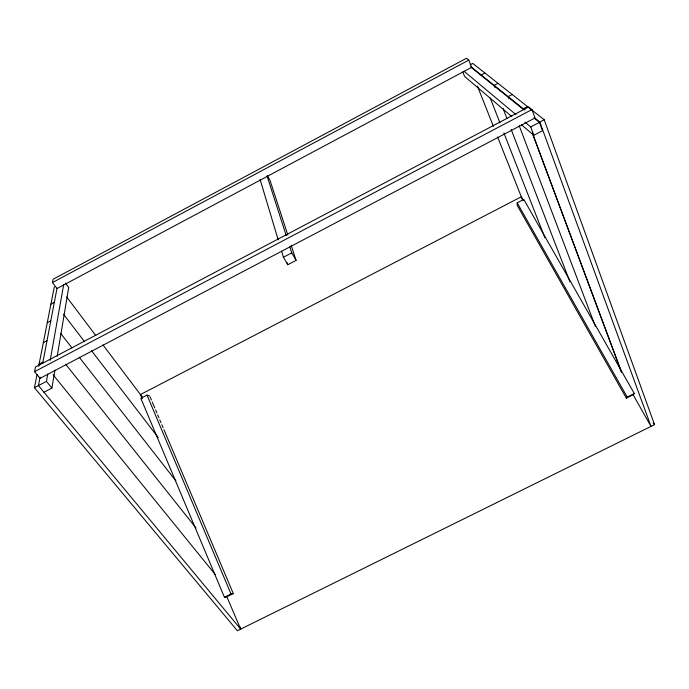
<?xml version="1.0" encoding="UTF-8"?>
<svg xmlns="http://www.w3.org/2000/svg" width="689" height="689" viewBox="0 0 689 689"><rect width="100%" height="100%" fill="white"/><g stroke="black" fill="none" stroke-linecap="round" stroke-linejoin="round"><path stroke-width="1.03" d="M43.958 392.239L51.916 388.071L54.913 370.053M57.213 356.282L68.702 287.416L65.515 283.17M51.916 388.071L46.439 381.396L47.748 374.032M50.185 360.364L63.681 284.626M40.04 377.219L38.438 385.599L240.676 629.109L654.55 424.648L544.181 119.748L472.749 63.414L470.079 64.835M42.64 363.594L57.041 288.123M240.444 627.016L240.676 629.109L237.378 630.736L34.45 387.7L37.06 374.437M38.67 366.281L54.319 286.848M34.545 371.681L35.492 366.996L528.627 106.967L531.951 109.594L535.034 117.965L40.048 378.347L34.545 371.681L531.951 109.594M52.442 282.559L53.113 279.234L466.479 58.264L468.804 60.098L471.655 67.324L56.989 288.553L52.442 282.559L468.804 60.098M626.353 398.139L627.197 397.045L634.293 393.522L523.795 199.431L517.189 202.859L517.215 205.356L626.353 398.139L633.389 394.642L634.293 393.522M481.206 74.972L484.91 73M50.908 304.133L54.336 302.307M47.257 322.702L50.805 320.816M498.009 83.335L494.168 85.376L494.935 87.382M512.177 94.514L508.172 96.632L508.93 98.639M43.312 342.717L46.998 340.771M39.066 364.248L42.899 362.225M523.278 108.776L527.541 106.631M39.049 364.36L42.882 362.336M534.018 117.406L539.806 122.048L544.181 119.748M34.45 387.7L46.439 381.396M524.966 122.134L530.711 126.94L539.453 122.349L542.519 130.721L533.82 135.285L521.599 124.89M291.128 245.181L296.072 260.364L287.761 264.722L283.412 257.255L291.774 252.863L289.819 246.791M149.746 396.115L147.015 395.107L140.832 398.311L224.45 597.32L226.75 596.82L233.295 593.565L163.948 429.686M224.45 597.32L231.048 594.039L233.295 593.565M470.794 66.6L524.932 110.102M471.328 67.513L523.666 109.646M534.466 118.336L539.453 122.349M464.179 71.363L515.932 114.589M511.824 116.579L464.575 76.401L462.793 71.966M653.215 423.02L654.55 424.648M53.079 374.756L215.252 574.531M65.705 364.274L196.038 527.998M60.727 333.519L71.975 347.919M79.261 357.238L175.884 480.87M63.491 314.227L84.42 341.468M91.611 350.83L158.332 437.661M66.695 296.985L95.823 335.595M102.937 344.896L142.442 397.226M291.774 252.863L296.072 260.364M517.189 202.859L627.197 397.045M523.425 200.525L521.306 196.778L140.47 394.521L142.253 398.698M633.002 394.53L651.002 426.396L539.806 122.048M267.427 175.755L270.036 180.415L287.838 235.061M226.733 596.476L240.676 629.109M150.159 397.105L151.416 400.068M152.252 402.04L154.758 407.966M155.593 409.938L156.842 412.9M157.678 414.873L158.935 417.835M159.77 419.808L161.019 422.77M161.863 424.743L163.112 427.705M147.015 395.107L231.048 594.039M477.486 86.228L493.376 126.328M497.622 137.025L522.322 199.336M490.198 97.941L499.973 122.918M503.883 132.908L544.921 237.8M503.056 108.431L506.923 118.456M511.178 129.48L569.941 281.835M519.213 125.725L595.365 326.362M532.304 132.977L621.4 371.948M530.711 126.94L533.82 135.285M532.382 133.037L621.487 372.043M267.031 175.919L286.236 235.655M287.141 262.681L287.761 264.722M260.132 179.605L278.21 239.884M281.577 251.123L283.412 257.255"/></g></svg>
